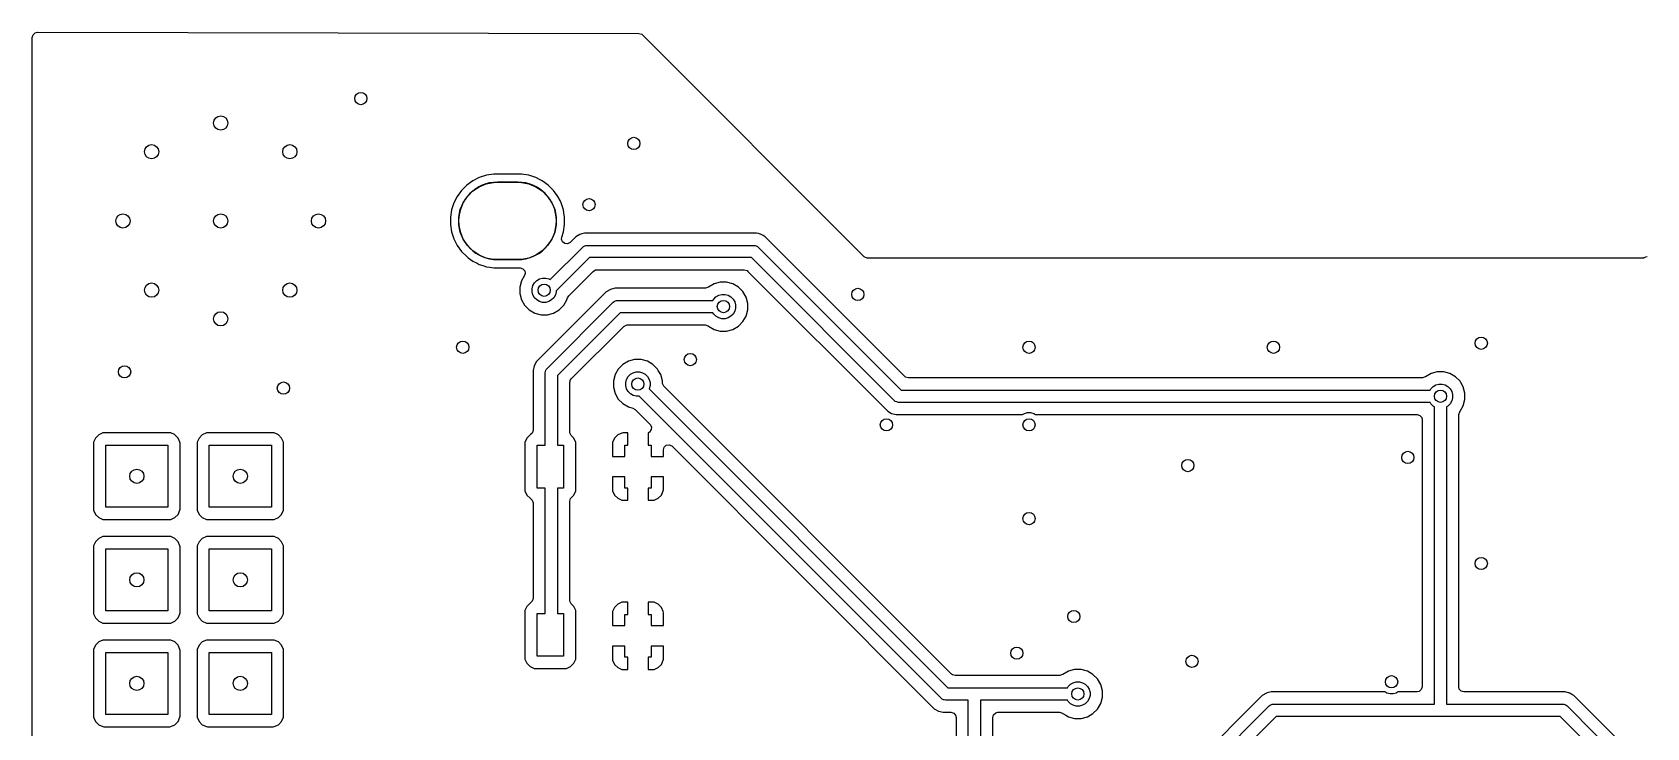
# Model space of a CAD drawing. Extents: x 0.22 to 2.58, y 0.22 to 2.18.
# Drawn here: x 0.218 to 1.778, y 1.511 to 2.182 of the extents above; entities that cross this region are included whole.
import ezdxf

# ---------------------------------------------------------------- set-up
doc = ezdxf.new("R2010")
doc.units = 0
doc.header["$MEASUREMENT"] = 0
doc.layers.add('BLACK', color=7, linetype='CONTINUOUS')

msp = doc.modelspace()

# ---------------------------------------------------------------- linework, layer by layer
at = {"layer": 'BLACK', "linetype": 'CONTINUOUS'}
for p, q in [((0.2179, 2.1772), (0.2187, 2.1798)), ((0.2179, 2.0036), (0.2179, 2.1772)), ((0.2187, 2.1798), (0.2207, 2.1816)), ((0.2207, 2.1816), (0.2228, 2.1821)), ((0.2228, 2.1821), (0.8042, 2.1811)), ((0.8042, 2.1811), (0.8068, 2.1803)), ((0.8068, 2.1803), (0.8076, 2.1797)), ((0.8076, 2.1797), (1.0193, 1.968)), ((0.6567, 2.0442), (0.6499, 2.042)), ((0.6638, 2.0453), (0.6567, 2.0442)), ((0.6906, 2.0453), (0.6638, 2.0453)), ((0.6638, 2.0453), (0.6638, 2.0453)), ((0.6976, 2.0442), (0.6906, 2.0453)), ((0.6906, 2.0453), (0.6906, 2.0453)), ((0.7044, 2.042), (0.6976, 2.0442)), ((0.6328, 2.0295), (0.6286, 2.0237)), ((0.6378, 2.0345), (0.6328, 2.0295)), ((0.6328, 2.0295), (0.6328, 2.0295)), ((0.6436, 2.0387), (0.6378, 2.0345)), ((0.6378, 2.0345), (0.6378, 2.0345)), ((0.6384, 2.0237), (0.6436, 2.0289)), ((0.6499, 2.042), (0.6436, 2.0387)), ((0.6436, 2.0289), (0.6497, 2.033)), ((0.6497, 2.033), (0.6565, 2.0358)), ((0.6499, 2.042), (0.6499, 2.042)), ((0.6565, 2.0358), (0.6637, 2.0372)), ((0.6637, 2.0372), (0.6673, 2.0374)), ((0.6673, 2.0374), (0.687, 2.0374)), ((0.687, 2.0374), (0.6907, 2.0372)), ((0.6907, 2.0372), (0.6979, 2.0358)), ((0.6979, 2.0358), (0.7046, 2.033)), ((0.7087, 2.0398), (0.7044, 2.042)), ((0.7044, 2.042), (0.7044, 2.042)), ((0.7046, 2.033), (0.7107, 2.0289)), ((0.7107, 2.0387), (0.7087, 2.0398)), ((0.7165, 2.0345), (0.7107, 2.0387)), ((0.7107, 2.0387), (0.7107, 2.0387)), ((0.7107, 2.0387), (0.7107, 2.0387)), ((0.7107, 2.0289), (0.7159, 2.0237)), ((0.7216, 2.0295), (0.7165, 2.0345)), ((0.7165, 2.0345), (0.7165, 2.0345)), ((0.7252, 2.0245), (0.7216, 2.0295)), ((0.7216, 2.0295), (0.7216, 2.0295)), ((0.6253, 2.0174), (0.6231, 2.0106)), ((0.6286, 2.0237), (0.6253, 2.0174)), ((0.6253, 2.0174), (0.6253, 2.0174)), ((0.6315, 2.0109), (0.6343, 2.0176)), ((0.6343, 2.0176), (0.6384, 2.0237)), ((0.7159, 2.0237), (0.72, 2.0176)), ((0.72, 2.0176), (0.7228, 2.0109)), ((0.7257, 2.0237), (0.7252, 2.0245)), ((0.7279, 2.0196), (0.7257, 2.0237)), ((0.729, 2.0174), (0.7279, 2.0196)), ((0.7312, 2.0106), (0.729, 2.0174)), ((0.729, 2.0174), (0.729, 2.0174)), ((0.2179, 1.7853), (0.2179, 2.0036)), ((0.6231, 2.0106), (0.622, 2.0036)), ((0.622, 2.0036), (0.622, 1.9964)), ((0.6301, 2.0037), (0.6315, 2.0109)), ((0.6301, 1.9963), (0.6301, 2.0037)), ((0.7228, 2.0109), (0.7242, 2.0037)), ((0.7242, 2.0037), (0.7242, 1.9963)), ((0.7317, 2.0077), (0.7312, 2.0106)), ((0.7323, 2.0036), (0.7317, 2.0077)), ((0.7323, 1.9964), (0.7323, 2.0036)), ((0.622, 1.9964), (0.6231, 1.9894)), ((0.6231, 1.9894), (0.6253, 1.9826)), ((0.6253, 1.9826), (0.6253, 1.9826)), ((0.6253, 1.9826), (0.6286, 1.9763)), ((0.6315, 1.9891), (0.6301, 1.9963)), ((0.6343, 1.9824), (0.6315, 1.9891)), ((0.6384, 1.9763), (0.6343, 1.9824)), ((0.72, 1.9824), (0.7159, 1.9763)), ((0.7228, 1.9891), (0.72, 1.9824)), ((0.7242, 1.9963), (0.7228, 1.9891)), ((0.7293, 1.9823), (0.7295, 1.9842)), ((0.7302, 1.9797), (0.7293, 1.9823)), ((0.7295, 1.9842), (0.7312, 1.9894)), ((0.7312, 1.9894), (0.7323, 1.9964)), ((0.7431, 1.9847), (0.7376, 1.9792)), ((0.7471, 1.987), (0.7431, 1.9847)), ((0.7431, 1.9847), (0.7431, 1.9847)), ((0.7489, 1.9875), (0.7471, 1.987)), ((0.7471, 1.987), (0.7471, 1.987)), ((0.7516, 1.9882), (0.7489, 1.9875)), ((0.9176, 1.9882), (0.7516, 1.9882)), ((0.9197, 1.9877), (0.9176, 1.9882)), ((0.9212, 1.9873), (0.9197, 1.9877)), ((0.9217, 1.9872), (0.9212, 1.9873)), ((0.9212, 1.9873), (0.9212, 1.9873)), ((0.9222, 1.987), (0.9217, 1.9872)), ((0.9242, 1.9859), (0.9222, 1.987)), ((0.9262, 1.9847), (0.9242, 1.9859)), ((1.061, 1.8499), (0.9262, 1.9847)), ((0.9262, 1.9847), (0.9262, 1.9847)), ((0.6286, 1.9763), (0.6328, 1.9705)), ((0.6328, 1.9705), (0.6328, 1.9705)), ((0.6328, 1.9705), (0.6378, 1.9655)), ((0.6436, 1.9711), (0.6384, 1.9763)), ((0.6497, 1.967), (0.6436, 1.9711)), ((0.6565, 1.9642), (0.6497, 1.967)), ((0.7046, 1.967), (0.6979, 1.9642)), ((0.7107, 1.9711), (0.7046, 1.967)), ((0.7159, 1.9763), (0.7107, 1.9711)), ((0.7184, 1.9433), (0.7498, 1.9747)), ((0.7324, 1.9781), (0.7302, 1.9797)), ((0.7352, 1.9779), (0.7324, 1.9781)), ((0.7376, 1.9792), (0.7352, 1.9779)), ((0.7498, 1.9747), (0.7507, 1.9754)), ((0.7507, 1.9754), (0.7519, 1.9759)), ((0.7519, 1.9759), (0.7528, 1.9763)), ((0.7528, 1.9763), (0.754, 1.9764)), ((0.754, 1.9764), (0.9153, 1.9764)), ((0.9153, 1.9764), (0.9165, 1.9763)), ((0.9165, 1.9763), (0.9173, 1.9759)), ((0.9173, 1.9759), (0.9186, 1.9754)), ((0.9186, 1.9754), (0.9195, 1.9747)), ((0.9195, 1.9747), (1.0576, 1.8366)), ((1.0193, 1.968), (1.0215, 1.9657)), ((0.6378, 1.9655), (0.6378, 1.9655)), ((0.6378, 1.9655), (0.6391, 1.9645)), ((0.6391, 1.9645), (0.6436, 1.9613)), ((0.6436, 1.9613), (0.6477, 1.9591)), ((0.6477, 1.9591), (0.6499, 1.958)), ((0.6499, 1.958), (0.6499, 1.958)), ((0.6499, 1.958), (0.6533, 1.9569)), ((0.6533, 1.9569), (0.6567, 1.9558)), ((0.6637, 1.9628), (0.6565, 1.9642)), ((0.6567, 1.9558), (0.66, 1.9553)), ((0.66, 1.9553), (0.6638, 1.9547)), ((0.6673, 1.9626), (0.6637, 1.9628)), ((0.6638, 1.9547), (0.6893, 1.9547)), ((0.687, 1.9626), (0.6673, 1.9626)), ((0.6907, 1.9628), (0.687, 1.9626)), ((0.6893, 1.9547), (0.692, 1.9539)), ((0.6979, 1.9642), (0.6907, 1.9628)), ((0.692, 1.9539), (0.6938, 1.9519)), ((0.6938, 1.9519), (0.6942, 1.9491)), ((0.7564, 1.9646), (0.7243, 1.9325)), ((0.7363, 1.9278), (0.7599, 1.9513)), ((0.9129, 1.9646), (0.7564, 1.9646)), ((0.7599, 1.9513), (0.7623, 1.9527)), ((0.7623, 1.9527), (0.7633, 1.9528)), ((0.7633, 1.9528), (0.9059, 1.9528)), ((0.9059, 1.9528), (0.9086, 1.952)), ((0.9086, 1.952), (0.9094, 1.9513)), ((0.9094, 1.9513), (1.0442, 1.8165)), ((1.0509, 1.8265), (0.9129, 1.9646)), ((1.0215, 1.9657), (1.0244, 1.9645)), ((1.0244, 1.9645), (1.7725, 1.9645)), ((1.7725, 1.9645), (1.7726, 1.9645)), ((1.7726, 1.9645), (1.7741, 1.9645)), ((1.7741, 1.9645), (1.7756, 1.9645)), ((1.7756, 1.9645), (1.7756, 1.9646)), ((1.7756, 1.9646), (1.7756, 1.9646)), ((1.7756, 1.9646), (1.7757, 1.9646)), ((1.7756, 1.9645), (1.7756, 1.9645)), ((1.7757, 1.9646), (1.7771, 1.9652)), ((1.7757, 1.9646), (1.7757, 1.9646)), ((1.7771, 1.9652), (1.7785, 1.9657)), ((1.7771, 1.9652), (1.7771, 1.9652)), ((0.6906, 1.9422), (0.689, 1.9362)), ((0.689, 1.9362), (0.689, 1.93)), ((0.6936, 1.9474), (0.6906, 1.9422)), ((0.6906, 1.9422), (0.6906, 1.9422)), ((0.6942, 1.9491), (0.6936, 1.9474)), ((0.7009, 1.9346), (0.7017, 1.9376)), ((0.7009, 1.9315), (0.7009, 1.9346)), ((0.7017, 1.9376), (0.7032, 1.9403)), ((0.7032, 1.9403), (0.7054, 1.9424)), ((0.7054, 1.9424), (0.7081, 1.944)), ((0.7081, 1.944), (0.7111, 1.9448)), ((0.7111, 1.9448), (0.7141, 1.9448)), ((0.7141, 1.9448), (0.7171, 1.944)), ((0.7171, 1.944), (0.7184, 1.9433)), ((0.7811, 1.9351), (0.7776, 1.9341)), ((0.8681, 1.9351), (0.7811, 1.9351)), ((0.8685, 1.9351), (0.8681, 1.9351)), ((0.8711, 1.9361), (0.8685, 1.9351)), ((0.8713, 1.9362), (0.8711, 1.9361)), ((0.8767, 1.9394), (0.8713, 1.9362)), ((0.8827, 1.941), (0.8767, 1.9394)), ((0.8767, 1.9394), (0.8767, 1.9394)), ((0.8889, 1.941), (0.8827, 1.941)), ((0.895, 1.9394), (0.8889, 1.941)), ((0.9003, 1.9362), (0.895, 1.9394)), ((0.895, 1.9394), (0.895, 1.9394)), ((0.895, 1.9394), (0.895, 1.9394)), ((0.9047, 1.9318), (0.9003, 1.9362)), ((0.9003, 1.9362), (0.9003, 1.9362)), ((0.689, 1.93), (0.6906, 1.9239)), ((0.6906, 1.9239), (0.6906, 1.9239)), ((0.6906, 1.9239), (0.6937, 1.9186)), ((0.7017, 1.9286), (0.7009, 1.9315)), ((0.7032, 1.9259), (0.7017, 1.9286)), ((0.7054, 1.9237), (0.7032, 1.9259)), ((0.7726, 1.9315), (0.7053, 1.8642)), ((0.7081, 1.9222), (0.7054, 1.9237)), ((0.7111, 1.9214), (0.7081, 1.9222)), ((0.7141, 1.9214), (0.7111, 1.9214)), ((0.7171, 1.9222), (0.7141, 1.9214)), ((0.7153, 1.8575), (0.7793, 1.9215)), ((0.7198, 1.9237), (0.7171, 1.9222)), ((0.722, 1.9259), (0.7198, 1.9237)), ((0.7235, 1.9286), (0.722, 1.9259)), ((0.7243, 1.9315), (0.7235, 1.9286)), ((0.7243, 1.9325), (0.7243, 1.9315)), ((0.7315, 1.9186), (0.7346, 1.9239)), ((0.7346, 1.9239), (0.7351, 1.9256)), ((0.7351, 1.9256), (0.7363, 1.9278)), ((0.7766, 1.9339), (0.7726, 1.9315)), ((0.7726, 1.9315), (0.7726, 1.9315)), ((0.7776, 1.9341), (0.7766, 1.9339)), ((0.7766, 1.9339), (0.7766, 1.9339)), ((0.7776, 1.9341), (0.7776, 1.9341)), ((0.7793, 1.9215), (0.7802, 1.9222)), ((0.7802, 1.9222), (0.7814, 1.9227)), ((0.7814, 1.9227), (0.7823, 1.9231)), ((0.7823, 1.9231), (0.7835, 1.9232)), ((0.7835, 1.9232), (0.8757, 1.9232)), ((0.8757, 1.9232), (0.8765, 1.9245)), ((0.8765, 1.9245), (0.8786, 1.9267)), ((0.8786, 1.9267), (0.8813, 1.9282)), ((0.8813, 1.9282), (0.8843, 1.929)), ((0.8843, 1.929), (0.8874, 1.929)), ((0.8874, 1.929), (0.8903, 1.9282)), ((0.8903, 1.9282), (0.893, 1.9267)), ((0.893, 1.9267), (0.8952, 1.9245)), ((0.8952, 1.9245), (0.8967, 1.9218)), ((0.8967, 1.9218), (0.8975, 1.9189)), ((0.9079, 1.9264), (0.9047, 1.9318)), ((0.9047, 1.9318), (0.9047, 1.9318)), ((0.9095, 1.9204), (0.9079, 1.9264)), ((0.9079, 1.9264), (0.9079, 1.9264)), ((0.9095, 1.9142), (0.9095, 1.9204)), ((0.6937, 1.9186), (0.6937, 1.9186)), ((0.6937, 1.9186), (0.6937, 1.9186)), ((0.6937, 1.9186), (0.6981, 1.9142)), ((0.6981, 1.9142), (0.6981, 1.9142)), ((0.6981, 1.9142), (0.6981, 1.9142)), ((0.6981, 1.9142), (0.7035, 1.911)), ((0.7035, 1.911), (0.7035, 1.911)), ((0.7035, 1.911), (0.7095, 1.9094)), ((0.7095, 1.9094), (0.7095, 1.9094)), ((0.7095, 1.9094), (0.7157, 1.9094)), ((0.7157, 1.9094), (0.7217, 1.911)), ((0.7157, 1.9094), (0.7157, 1.9094)), ((0.7217, 1.911), (0.7271, 1.9142)), ((0.7859, 1.9114), (0.7254, 1.8509)), ((0.7271, 1.9142), (0.7315, 1.9186)), ((0.8757, 1.9114), (0.7859, 1.9114)), ((0.8765, 1.9101), (0.8757, 1.9114)), ((0.8786, 1.908), (0.8765, 1.9101)), ((0.8813, 1.9064), (0.8786, 1.908)), ((0.8843, 1.9056), (0.8813, 1.9064)), ((0.8874, 1.9056), (0.8843, 1.9056)), ((0.8903, 1.9064), (0.8874, 1.9056)), ((0.893, 1.908), (0.8903, 1.9064)), ((0.8952, 1.9101), (0.893, 1.908)), ((0.8967, 1.9128), (0.8952, 1.9101)), ((0.8975, 1.9158), (0.8967, 1.9128)), ((0.8975, 1.9189), (0.8975, 1.9158)), ((0.9047, 1.9028), (0.9079, 1.9082)), ((0.9079, 1.9082), (0.9095, 1.9142)), ((0.7387, 1.8474), (0.7894, 1.8982)), ((0.7894, 1.8982), (0.7918, 1.8995)), ((0.7918, 1.8995), (0.7928, 1.8996)), ((0.7928, 1.8996), (0.8681, 1.8996)), ((0.8681, 1.8996), (0.8708, 1.8988)), ((0.8708, 1.8988), (0.8711, 1.8986)), ((0.8711, 1.8986), (0.8713, 1.8984)), ((0.8713, 1.8984), (0.8713, 1.8984)), ((0.8713, 1.8984), (0.8713, 1.8984)), ((0.8713, 1.8984), (0.8713, 1.8984)), ((0.8713, 1.8984), (0.8767, 1.8953)), ((0.8767, 1.8953), (0.8767, 1.8953)), ((0.8767, 1.8953), (0.8827, 1.8937)), ((0.8827, 1.8937), (0.8827, 1.8937)), ((0.8827, 1.8937), (0.8889, 1.8937)), ((0.8889, 1.8937), (0.895, 1.8953)), ((0.8889, 1.8937), (0.8889, 1.8937)), ((0.895, 1.8953), (0.9003, 1.8984)), ((0.9003, 1.8984), (0.9047, 1.9028)), ((0.703, 1.8602), (0.7018, 1.8557)), ((0.7053, 1.8642), (0.703, 1.8602)), ((0.703, 1.8602), (0.703, 1.8602)), ((0.7053, 1.8642), (0.7053, 1.8642)), ((0.7143, 1.8559), (0.7146, 1.8566)), ((0.7146, 1.8566), (0.7153, 1.8575)), ((0.7842, 1.857), (0.7811, 1.8516)), ((0.7886, 1.8614), (0.7842, 1.857)), ((0.7842, 1.857), (0.7842, 1.857)), ((0.794, 1.8646), (0.7886, 1.8614)), ((0.7886, 1.8614), (0.7886, 1.8614)), ((0.8, 1.8662), (0.794, 1.8646)), ((0.794, 1.8646), (0.794, 1.8646)), ((0.8063, 1.8662), (0.8, 1.8662)), ((0.8123, 1.8646), (0.8063, 1.8662)), ((0.8177, 1.8614), (0.8123, 1.8646)), ((0.8123, 1.8646), (0.8123, 1.8646)), ((0.8123, 1.8646), (0.8123, 1.8646)), ((0.8221, 1.857), (0.8177, 1.8614)), ((0.8177, 1.8614), (0.8177, 1.8614)), ((0.8228, 1.8557), (0.8221, 1.857)), ((0.8221, 1.857), (0.8221, 1.857)), ((0.7018, 1.8557), (0.7018, 1.7978)), ((0.7136, 1.8533), (0.7137, 1.8545)), ((0.7136, 1.7835), (0.7136, 1.8533)), ((0.7137, 1.8545), (0.7143, 1.8559)), ((0.7254, 1.8509), (0.7254, 1.7835)), ((0.7372, 1.844), (0.7376, 1.8451)), ((0.7372, 1.7963), (0.7372, 1.844)), ((0.7376, 1.8451), (0.7377, 1.8456)), ((0.7377, 1.8456), (0.7378, 1.8463)), ((0.7378, 1.8463), (0.738, 1.8465)), ((0.738, 1.8466), (0.7387, 1.8474)), ((0.738, 1.8465), (0.738, 1.8466)), ((0.7811, 1.8516), (0.7795, 1.8456)), ((0.7795, 1.8456), (0.7795, 1.8394)), ((0.7811, 1.8516), (0.7811, 1.8516)), ((0.7914, 1.8441), (0.7922, 1.847)), ((0.7914, 1.841), (0.7914, 1.8441)), ((0.7922, 1.838), (0.7914, 1.841)), ((0.7922, 1.847), (0.7938, 1.8497)), ((0.7938, 1.8497), (0.796, 1.8519)), ((0.796, 1.8519), (0.7986, 1.8534)), ((0.7986, 1.8534), (0.8016, 1.8542)), ((0.8016, 1.8542), (0.8047, 1.8542)), ((0.8047, 1.8542), (0.8077, 1.8534)), ((0.8077, 1.8534), (0.8103, 1.8519)), ((0.8103, 1.8519), (0.8125, 1.8497)), ((0.8125, 1.8497), (0.8141, 1.847)), ((0.8141, 1.847), (0.8149, 1.8441)), ((0.8149, 1.841), (0.8141, 1.838)), ((0.8149, 1.8441), (0.8149, 1.841)), ((0.8252, 1.8516), (0.8228, 1.8557)), ((0.8268, 1.8456), (0.8252, 1.8516)), ((0.8268, 1.844), (0.8268, 1.8456)), ((0.8268, 1.8456), (0.8268, 1.8456)), ((0.8269, 1.843), (0.8268, 1.844)), ((0.8282, 1.8406), (0.8269, 1.843)), ((1.0618, 1.8492), (1.061, 1.8499)), ((1.0645, 1.8484), (1.0618, 1.8492)), ((1.561, 1.8484), (1.0645, 1.8484)), ((1.5614, 1.8485), (1.561, 1.8484)), ((1.564, 1.8495), (1.5614, 1.8485)), ((1.5642, 1.8496), (1.564, 1.8495)), ((1.5696, 1.8527), (1.5642, 1.8496)), ((1.5756, 1.8544), (1.5696, 1.8527)), ((1.5696, 1.8527), (1.5696, 1.8527)), ((1.5716, 1.8401), (1.5742, 1.8416)), ((1.5742, 1.8416), (1.5772, 1.8424)), ((1.5819, 1.8544), (1.5756, 1.8544)), ((1.5772, 1.8424), (1.5803, 1.8424)), ((1.5803, 1.8424), (1.5833, 1.8416)), ((1.5879, 1.8527), (1.5819, 1.8544)), ((1.5833, 1.8416), (1.5859, 1.8401)), ((1.5933, 1.8496), (1.5879, 1.8527)), ((1.5879, 1.8527), (1.5879, 1.8527)), ((1.5879, 1.8527), (1.5879, 1.8527)), ((1.5977, 1.8452), (1.5933, 1.8496)), ((1.5933, 1.8496), (1.5933, 1.8496)), ((1.5984, 1.844), (1.5977, 1.8452)), ((1.5977, 1.8452), (1.5977, 1.8452)), ((1.6008, 1.8398), (1.5984, 1.844)), ((0.7795, 1.8394), (0.7811, 1.8334)), ((0.7811, 1.8334), (0.7811, 1.8334)), ((0.7811, 1.8334), (0.7842, 1.828)), ((0.7842, 1.828), (0.7842, 1.828)), ((0.7842, 1.828), (0.7842, 1.828)), ((0.7842, 1.828), (0.7886, 1.8236)), ((0.7938, 1.8353), (0.7922, 1.838)), ((0.796, 1.8331), (0.7938, 1.8353)), ((0.7986, 1.8316), (0.796, 1.8331)), ((0.8016, 1.8308), (0.7986, 1.8316)), ((0.8045, 1.8308), (0.8016, 1.8308)), ((1.0962, 1.5391), (0.8045, 1.8308)), ((0.8141, 1.838), (0.8141, 1.838)), ((0.8141, 1.838), (1.1028, 1.5492)), ((1.1063, 1.5625), (0.8282, 1.8406)), ((1.0518, 1.8258), (1.0509, 1.8265)), ((1.0533, 1.8252), (1.0518, 1.8258)), ((1.0576, 1.8366), (1.5686, 1.8366)), ((1.5686, 1.8366), (1.5694, 1.8379)), ((1.5694, 1.8379), (1.5716, 1.8401)), ((1.5859, 1.8401), (1.5881, 1.8379)), ((1.5881, 1.8379), (1.5897, 1.8352)), ((1.5897, 1.8262), (1.5881, 1.8235)), ((1.5897, 1.8352), (1.5905, 1.8323)), ((1.5905, 1.8292), (1.5897, 1.8262)), ((1.5905, 1.8323), (1.5905, 1.8292)), ((1.6024, 1.8338), (1.6008, 1.8398)), ((1.6008, 1.8216), (1.6024, 1.8276)), ((1.6024, 1.8276), (1.6024, 1.8338)), ((0.7886, 1.8236), (0.7886, 1.8236)), ((0.7886, 1.8236), (0.7886, 1.8236)), ((0.7886, 1.8236), (0.794, 1.8205)), ((0.794, 1.8205), (0.794, 1.8205)), ((0.794, 1.8205), (0.794, 1.8205)), ((0.794, 1.8205), (0.7984, 1.8193)), ((0.7984, 1.8193), (0.8006, 1.8181)), ((0.8006, 1.8181), (0.815, 1.8036)), ((1.0442, 1.8165), (1.0448, 1.8162)), ((1.0448, 1.8162), (1.0448, 1.8162)), ((1.0448, 1.8162), (1.0448, 1.8162)), ((1.0448, 1.8162), (1.0483, 1.8142)), ((1.0483, 1.8142), (1.0483, 1.8142)), ((1.0483, 1.8142), (1.0483, 1.8142)), ((1.0483, 1.8142), (1.0483, 1.8142)), ((1.0483, 1.8142), (1.0528, 1.813)), ((1.0528, 1.813), (1.1747, 1.813)), ((1.054, 1.8249), (1.0533, 1.8252)), ((1.0551, 1.8248), (1.054, 1.8249)), ((1.5686, 1.8248), (1.0551, 1.8248)), ((1.1747, 1.813), (1.1766, 1.8141)), ((1.1766, 1.8141), (1.1796, 1.8149)), ((1.1796, 1.8149), (1.1826, 1.8149)), ((1.1826, 1.8149), (1.1856, 1.8141)), ((1.1856, 1.8141), (1.1875, 1.813)), ((1.1875, 1.813), (1.5561, 1.813)), ((1.5561, 1.813), (1.5588, 1.8122)), ((1.5588, 1.8122), (1.5606, 1.8101)), ((1.5606, 1.8101), (1.561, 1.8081)), ((1.5694, 1.8235), (1.5686, 1.8248)), ((1.5716, 1.8213), (1.5694, 1.8235)), ((1.5728, 1.8206), (1.5716, 1.8213)), ((1.5728, 1.5335), (1.5728, 1.8206)), ((1.5859, 1.8213), (1.5846, 1.8206)), ((1.5846, 1.8206), (1.5846, 1.5335)), ((1.5881, 1.8235), (1.5859, 1.8213)), ((1.5965, 1.813), (1.5973, 1.8156)), ((1.5965, 1.7852), (1.5965, 1.813)), ((1.5973, 1.8156), (1.5975, 1.816)), ((1.5975, 1.816), (1.5977, 1.8162)), ((1.5977, 1.8162), (1.6008, 1.8216)), ((1.5977, 1.8162), (1.5977, 1.8162)), ((0.2861, 1.7953), (0.2821, 1.7935)), ((0.2871, 1.7954), (0.2861, 1.7953)), ((0.2861, 1.7953), (0.2861, 1.7953)), ((0.3507, 1.7954), (0.2871, 1.7954)), ((0.2871, 1.7954), (0.2871, 1.7954)), ((0.3517, 1.7953), (0.3507, 1.7954)), ((0.3552, 1.7937), (0.3517, 1.7953)), ((0.3861, 1.7953), (0.3821, 1.7935)), ((0.3871, 1.7954), (0.3861, 1.7953)), ((0.3861, 1.7953), (0.3861, 1.7953)), ((0.4507, 1.7954), (0.3871, 1.7954)), ((0.3871, 1.7954), (0.3871, 1.7954)), ((0.4517, 1.7953), (0.4507, 1.7954)), ((0.4552, 1.7937), (0.4517, 1.7953)), ((0.701, 1.7952), (0.6992, 1.7937)), ((0.7018, 1.7978), (0.701, 1.7952)), ((0.7373, 1.7953), (0.7372, 1.7963)), ((0.7387, 1.7928), (0.7373, 1.7953)), ((0.7876, 1.7952), (0.7836, 1.7934)), ((0.7886, 1.7953), (0.7876, 1.7952)), ((0.7876, 1.7952), (0.7876, 1.7952)), ((0.7933, 1.7953), (0.7886, 1.7953)), ((0.7886, 1.7953), (0.7886, 1.7953)), ((0.7933, 1.7835), (0.7933, 1.7953)), ((0.8137, 1.7959), (0.813, 1.7953)), ((0.813, 1.7953), (0.813, 1.7835)), ((0.8145, 1.7962), (0.8137, 1.7959)), ((0.8161, 1.7985), (0.8145, 1.7962)), ((0.815, 1.8036), (0.8163, 1.8012)), ((0.8163, 1.8012), (0.8161, 1.7985)), ((1.561, 1.8081), (1.561, 1.5502)), ((0.2179, 1.6853), (0.2179, 1.7853)), ((0.2772, 1.7863), (0.2771, 1.7853)), ((0.2771, 1.7853), (0.2771, 1.7218)), ((0.279, 1.7903), (0.2772, 1.7863)), ((0.2772, 1.7863), (0.2772, 1.7863)), ((0.2821, 1.7935), (0.279, 1.7903)), ((0.2889, 1.7235), (0.2889, 1.7835)), ((0.2889, 1.7835), (0.3489, 1.7835)), ((0.3489, 1.7835), (0.3489, 1.7235)), ((0.3557, 1.7935), (0.3552, 1.7937)), ((0.3588, 1.7903), (0.3557, 1.7935)), ((0.3606, 1.7863), (0.3588, 1.7903)), ((0.3607, 1.7853), (0.3606, 1.7863)), ((0.3606, 1.7863), (0.3606, 1.7863)), ((0.3606, 1.7863), (0.3606, 1.7863)), ((0.3607, 1.7218), (0.3607, 1.7853)), ((0.3607, 1.7853), (0.3607, 1.7853)), ((0.3607, 1.7853), (0.3607, 1.7853)), ((0.3607, 1.7853), (0.3607, 1.7853)), ((0.3772, 1.7863), (0.3771, 1.7853)), ((0.3771, 1.7853), (0.3771, 1.7218)), ((0.379, 1.7903), (0.3772, 1.7863)), ((0.3772, 1.7863), (0.3772, 1.7863)), ((0.3821, 1.7935), (0.379, 1.7903)), ((0.3889, 1.7235), (0.3889, 1.7835)), ((0.3889, 1.7835), (0.4489, 1.7835)), ((0.4489, 1.7835), (0.4489, 1.7235)), ((0.4557, 1.7935), (0.4552, 1.7937)), ((0.4588, 1.7903), (0.4557, 1.7935)), ((0.4606, 1.7863), (0.4588, 1.7903)), ((0.4607, 1.7856), (0.4606, 1.7863)), ((0.4606, 1.7863), (0.4606, 1.7863)), ((0.4606, 1.7863), (0.4606, 1.7863)), ((0.4607, 1.7853), (0.4607, 1.7856)), ((0.4607, 1.7852), (0.4607, 1.7853)), ((0.4607, 1.7218), (0.4607, 1.7852)), ((0.694, 1.7862), (0.6939, 1.7852)), ((0.6939, 1.7852), (0.6939, 1.7404)), ((0.6958, 1.7903), (0.694, 1.7862)), ((0.694, 1.7862), (0.694, 1.7862)), ((0.6989, 1.7934), (0.6958, 1.7903)), ((0.6993, 1.7936), (0.6989, 1.7934)), ((0.6992, 1.7937), (0.6993, 1.7936)), ((0.7057, 1.7421), (0.7057, 1.7835)), ((0.7057, 1.7835), (0.7136, 1.7835)), ((0.7254, 1.7835), (0.7313, 1.7835)), ((0.7313, 1.7835), (0.7313, 1.7421)), ((0.7412, 1.7903), (0.7387, 1.7928)), ((0.743, 1.7862), (0.7412, 1.7903)), ((0.7431, 1.7853), (0.743, 1.7862)), ((0.743, 1.7862), (0.743, 1.7862)), ((0.743, 1.7862), (0.743, 1.7862)), ((0.7431, 1.7852), (0.7431, 1.7853)), ((0.7431, 1.7685), (0.7431, 1.7852)), ((0.7431, 1.7852), (0.7431, 1.7852)), ((0.7431, 1.7852), (0.7431, 1.7852)), ((0.7787, 1.7862), (0.7785, 1.7852)), ((0.7785, 1.7852), (0.7785, 1.7726)), ((0.7804, 1.7903), (0.7787, 1.7862)), ((0.7787, 1.7862), (0.7787, 1.7862)), ((0.7836, 1.7934), (0.7804, 1.7903)), ((0.7804, 1.7903), (0.7804, 1.7903)), ((0.7836, 1.7934), (0.7836, 1.7934)), ((0.7904, 1.7726), (0.7904, 1.7835)), ((0.7904, 1.7835), (0.7933, 1.7835)), ((0.813, 1.7835), (0.8159, 1.7835)), ((0.8159, 1.7835), (0.8159, 1.7726)), ((0.8278, 1.7791), (0.8285, 1.7817)), ((0.8278, 1.7726), (0.8278, 1.7791)), ((0.8285, 1.7817), (0.8306, 1.7835)), ((0.8306, 1.7835), (0.8333, 1.7839)), ((0.8333, 1.7839), (0.8358, 1.7828)), ((0.8358, 1.7828), (0.8361, 1.7825)), ((0.8361, 1.7825), (1.0895, 1.5291)), ((1.5965, 1.7404), (1.5965, 1.7852)), ((0.7431, 1.7404), (0.7431, 1.7685)), ((0.7785, 1.7726), (0.7904, 1.7726)), ((0.8159, 1.7726), (0.8278, 1.7726)), ((0.7904, 1.753), (0.7785, 1.753)), ((0.7785, 1.753), (0.7785, 1.7404)), ((0.7904, 1.7421), (0.7904, 1.753)), ((0.8278, 1.753), (0.8159, 1.753)), ((0.8159, 1.753), (0.8159, 1.7421)), ((0.8278, 1.7404), (0.8278, 1.753)), ((0.6939, 1.7404), (0.6939, 1.7404)), ((0.6939, 1.7404), (0.694, 1.7394)), ((0.694, 1.7394), (0.694, 1.7394)), ((0.694, 1.7394), (0.6958, 1.7353)), ((0.6958, 1.7353), (0.6989, 1.7322)), ((0.6989, 1.7322), (0.6993, 1.7319)), ((0.6993, 1.7319), (0.6992, 1.7319)), ((0.6992, 1.7319), (0.7009, 1.7305)), ((0.7136, 1.7421), (0.7057, 1.7421)), ((0.7136, 1.6211), (0.7136, 1.7421)), ((0.7313, 1.7421), (0.7254, 1.7421)), ((0.7254, 1.7421), (0.7254, 1.6211)), ((0.7372, 1.7293), (0.738, 1.7319)), ((0.738, 1.7319), (0.7387, 1.7327)), ((0.7387, 1.7327), (0.7412, 1.7353)), ((0.7412, 1.7353), (0.743, 1.7394)), ((0.743, 1.7394), (0.7431, 1.7404)), ((0.7431, 1.7404), (0.7431, 1.7404)), ((0.7785, 1.7404), (0.7787, 1.7394)), ((0.7785, 1.7404), (0.7785, 1.7404)), ((0.7787, 1.7394), (0.7787, 1.7394)), ((0.7787, 1.7394), (0.7804, 1.7353)), ((0.7804, 1.7353), (0.7804, 1.7353)), ((0.7804, 1.7353), (0.7836, 1.7322)), ((0.7836, 1.7322), (0.7836, 1.7322)), ((0.7836, 1.7322), (0.7876, 1.7304)), ((0.7933, 1.7421), (0.7904, 1.7421)), ((0.7933, 1.7303), (0.7933, 1.7421)), ((0.8159, 1.7421), (0.813, 1.7421)), ((0.813, 1.7421), (0.813, 1.7303)), ((0.8187, 1.7304), (0.8227, 1.7322)), ((0.8227, 1.7322), (0.8259, 1.7353)), ((0.8227, 1.7322), (0.8227, 1.7322)), ((0.8259, 1.7353), (0.8276, 1.7394)), ((0.8259, 1.7353), (0.8259, 1.7353)), ((0.8276, 1.7394), (0.8278, 1.7404)), ((0.8276, 1.7394), (0.8276, 1.7394)), ((0.8278, 1.7404), (0.8278, 1.7404)), ((1.5965, 1.6218), (1.5965, 1.7404)), ((0.2771, 1.7218), (0.2771, 1.7218)), ((0.2771, 1.7218), (0.2772, 1.7208)), ((0.2772, 1.7208), (0.2772, 1.7208)), ((0.2772, 1.7208), (0.279, 1.7167)), ((0.279, 1.7167), (0.279, 1.7167)), ((0.279, 1.7167), (0.2821, 1.7136)), ((0.3489, 1.7235), (0.2889, 1.7235)), ((0.3557, 1.7136), (0.3588, 1.7167)), ((0.3588, 1.7167), (0.3606, 1.7208)), ((0.3606, 1.7208), (0.3607, 1.7218)), ((0.3771, 1.7218), (0.3771, 1.7218)), ((0.3771, 1.7218), (0.3772, 1.7208)), ((0.3772, 1.7208), (0.3772, 1.7208)), ((0.3772, 1.7208), (0.379, 1.7167)), ((0.379, 1.7167), (0.379, 1.7167)), ((0.379, 1.7167), (0.3821, 1.7136)), ((0.4489, 1.7235), (0.3889, 1.7235)), ((0.4557, 1.7136), (0.4588, 1.7167)), ((0.4588, 1.7167), (0.4606, 1.7208)), ((0.4606, 1.7208), (0.4607, 1.7218)), ((0.7009, 1.7305), (0.7018, 1.7278)), ((0.7018, 1.7278), (0.7018, 1.7278)), ((0.7018, 1.7278), (0.7018, 1.6354)), ((0.7372, 1.6339), (0.7372, 1.7293)), ((0.7876, 1.7304), (0.7886, 1.7303)), ((0.7886, 1.7303), (0.7933, 1.7303)), ((0.7933, 1.7303), (0.7933, 1.7303)), ((0.813, 1.7303), (0.8177, 1.7303)), ((0.8177, 1.7303), (0.8187, 1.7304)), ((0.8177, 1.7303), (0.8177, 1.7303)), ((0.8187, 1.7304), (0.8187, 1.7304)), ((0.2821, 1.7136), (0.2861, 1.7118)), ((0.2861, 1.7118), (0.2871, 1.7117)), ((0.2871, 1.7117), (0.3507, 1.7117)), ((0.3507, 1.7117), (0.3517, 1.7118)), ((0.3507, 1.7117), (0.3507, 1.7117)), ((0.3507, 1.7117), (0.3507, 1.7117)), ((0.3517, 1.7118), (0.3557, 1.7136)), ((0.3517, 1.7118), (0.3517, 1.7118)), ((0.3517, 1.7118), (0.3517, 1.7118)), ((0.3821, 1.7136), (0.3861, 1.7118)), ((0.3861, 1.7118), (0.3871, 1.7117)), ((0.3871, 1.7117), (0.4507, 1.7117)), ((0.4507, 1.7117), (0.4517, 1.7118)), ((0.4507, 1.7117), (0.4507, 1.7117)), ((0.4507, 1.7117), (0.4507, 1.7117)), ((0.4517, 1.7118), (0.4557, 1.7136)), ((0.4517, 1.7118), (0.4517, 1.7118)), ((0.4517, 1.7118), (0.4517, 1.7118)), ((0.2179, 1.5853), (0.2179, 1.6853)), ((0.2772, 1.6863), (0.2771, 1.6853)), ((0.2771, 1.6853), (0.2771, 1.6218)), ((0.279, 1.6903), (0.2772, 1.6863)), ((0.2772, 1.6863), (0.2772, 1.6863)), ((0.2821, 1.6935), (0.279, 1.6903)), ((0.2861, 1.6953), (0.2821, 1.6935)), ((0.2871, 1.6954), (0.2861, 1.6953)), ((0.2861, 1.6953), (0.2861, 1.6953)), ((0.3507, 1.6954), (0.2871, 1.6954)), ((0.2871, 1.6954), (0.2871, 1.6954)), ((0.3517, 1.6953), (0.3507, 1.6954)), ((0.3557, 1.6935), (0.3517, 1.6953)), ((0.3588, 1.6903), (0.3557, 1.6935)), ((0.3557, 1.6935), (0.3557, 1.6935)), ((0.3606, 1.6863), (0.3588, 1.6903)), ((0.3607, 1.6853), (0.3606, 1.6863)), ((0.3606, 1.6863), (0.3606, 1.6863)), ((0.3606, 1.6863), (0.3606, 1.6863)), ((0.3607, 1.6218), (0.3607, 1.6853)), ((0.3607, 1.6853), (0.3607, 1.6853)), ((0.3607, 1.6853), (0.3607, 1.6853)), ((0.3607, 1.6853), (0.3607, 1.6853)), ((0.3772, 1.6863), (0.3771, 1.6853)), ((0.3771, 1.6853), (0.3771, 1.6218)), ((0.379, 1.6903), (0.3772, 1.6863)), ((0.3772, 1.6863), (0.3772, 1.6863)), ((0.3821, 1.6935), (0.379, 1.6903)), ((0.3861, 1.6953), (0.3821, 1.6935)), ((0.3871, 1.6954), (0.3861, 1.6953)), ((0.3861, 1.6953), (0.3861, 1.6953)), ((0.4507, 1.6954), (0.3871, 1.6954)), ((0.3871, 1.6954), (0.3871, 1.6954)), ((0.4517, 1.6953), (0.4507, 1.6954)), ((0.4557, 1.6935), (0.4517, 1.6953)), ((0.4588, 1.6903), (0.4557, 1.6935)), ((0.4557, 1.6935), (0.4557, 1.6935)), ((0.4606, 1.6863), (0.4588, 1.6903)), ((0.4607, 1.6856), (0.4606, 1.6863)), ((0.4606, 1.6863), (0.4606, 1.6863)), ((0.4606, 1.6863), (0.4606, 1.6863)), ((0.4607, 1.6853), (0.4607, 1.6856)), ((0.4607, 1.6218), (0.4607, 1.6853)), ((0.2889, 1.6235), (0.2889, 1.6835)), ((0.2889, 1.6835), (0.3489, 1.6835)), ((0.3489, 1.6835), (0.3489, 1.6235)), ((0.3889, 1.6235), (0.3889, 1.6835)), ((0.3889, 1.6835), (0.4489, 1.6835)), ((0.4489, 1.6835), (0.4489, 1.6235)), ((0.3489, 1.6235), (0.2889, 1.6235)), ((0.4489, 1.6235), (0.3889, 1.6235)), ((0.694, 1.6238), (0.6939, 1.6228)), ((0.6939, 1.6228), (0.6939, 1.578)), ((0.6958, 1.6279), (0.694, 1.6238)), ((0.694, 1.6238), (0.694, 1.6238)), ((0.6989, 1.631), (0.6958, 1.6279)), ((0.6993, 1.6312), (0.6989, 1.631)), ((0.701, 1.6328), (0.6992, 1.6313)), ((0.6992, 1.6313), (0.6993, 1.6312)), ((0.7018, 1.6354), (0.701, 1.6328)), ((0.7373, 1.6329), (0.7372, 1.6339)), ((0.7387, 1.6304), (0.7373, 1.6329)), ((0.7412, 1.6279), (0.7387, 1.6304)), ((0.743, 1.6238), (0.7412, 1.6279)), ((0.7431, 1.6228), (0.743, 1.6238)), ((0.743, 1.6238), (0.743, 1.6238)), ((0.743, 1.6238), (0.743, 1.6238)), ((0.7431, 1.6218), (0.7431, 1.6228)), ((0.7431, 1.6228), (0.7431, 1.6228)), ((0.7787, 1.6228), (0.7785, 1.6218)), ((0.7804, 1.6269), (0.7787, 1.6228)), ((0.7787, 1.6228), (0.7787, 1.6228)), ((0.7836, 1.63), (0.7804, 1.6269)), ((0.7804, 1.6269), (0.7804, 1.6269)), ((0.7876, 1.6318), (0.7836, 1.63)), ((0.7836, 1.63), (0.7836, 1.63)), ((0.7886, 1.6319), (0.7876, 1.6318)), ((0.7876, 1.6318), (0.7876, 1.6318)), ((0.7933, 1.6319), (0.7886, 1.6319)), ((0.7886, 1.6319), (0.7886, 1.6319)), ((0.7933, 1.6201), (0.7933, 1.6319)), ((0.8177, 1.6319), (0.813, 1.6319)), ((0.813, 1.6319), (0.813, 1.6201)), ((0.8187, 1.6318), (0.8177, 1.6319)), ((0.8227, 1.63), (0.8187, 1.6318)), ((0.8259, 1.6269), (0.8227, 1.63)), ((0.8227, 1.63), (0.8227, 1.63)), ((0.8276, 1.6228), (0.8259, 1.6269)), ((0.8259, 1.6269), (0.8259, 1.6269)), ((0.8278, 1.6218), (0.8276, 1.6228)), ((0.8276, 1.6228), (0.8276, 1.6228)), ((0.2771, 1.6218), (0.2771, 1.6218)), ((0.2771, 1.6218), (0.2772, 1.6208)), ((0.2772, 1.6208), (0.2772, 1.6208)), ((0.2772, 1.6208), (0.279, 1.6167)), ((0.279, 1.6167), (0.279, 1.6167)), ((0.279, 1.6167), (0.2821, 1.6136)), ((0.2821, 1.6136), (0.2861, 1.6118)), ((0.2861, 1.6118), (0.2871, 1.6117)), ((0.2871, 1.6117), (0.3507, 1.6117)), ((0.3507, 1.6117), (0.3517, 1.6118)), ((0.3507, 1.6117), (0.3507, 1.6117)), ((0.3507, 1.6117), (0.3507, 1.6117)), ((0.3517, 1.6118), (0.3557, 1.6136)), ((0.3517, 1.6118), (0.3517, 1.6118)), ((0.3517, 1.6118), (0.3517, 1.6118)), ((0.3557, 1.6136), (0.3588, 1.6167)), ((0.3588, 1.6167), (0.3606, 1.6208)), ((0.3606, 1.6208), (0.3607, 1.6218)), ((0.3771, 1.6218), (0.3771, 1.6218)), ((0.3771, 1.6218), (0.3772, 1.6208)), ((0.3772, 1.6208), (0.3772, 1.6208)), ((0.3772, 1.6208), (0.379, 1.6167)), ((0.379, 1.6167), (0.379, 1.6167)), ((0.379, 1.6167), (0.3821, 1.6136)), ((0.3821, 1.6136), (0.3861, 1.6118)), ((0.3861, 1.6118), (0.3871, 1.6117)), ((0.3871, 1.6117), (0.4507, 1.6117)), ((0.4507, 1.6117), (0.4517, 1.6118)), ((0.4507, 1.6117), (0.4507, 1.6117)), ((0.4507, 1.6117), (0.4507, 1.6117)), ((0.4517, 1.6118), (0.4557, 1.6136)), ((0.4517, 1.6118), (0.4517, 1.6118)), ((0.4517, 1.6118), (0.4517, 1.6118)), ((0.4557, 1.6136), (0.4588, 1.6167)), ((0.4588, 1.6167), (0.4606, 1.6208)), ((0.4606, 1.6208), (0.4607, 1.6218)), ((0.7057, 1.5797), (0.7057, 1.6211)), ((0.7057, 1.6211), (0.7136, 1.6211)), ((0.7254, 1.6211), (0.7313, 1.6211)), ((0.7313, 1.6211), (0.7313, 1.5797)), ((0.7431, 1.578), (0.7431, 1.6218)), ((0.7785, 1.6218), (0.7785, 1.6093)), ((0.7785, 1.6093), (0.7904, 1.6093)), ((0.7904, 1.6093), (0.7904, 1.6201)), ((0.7904, 1.6201), (0.7933, 1.6201)), ((0.813, 1.6201), (0.8159, 1.6201)), ((0.8159, 1.6201), (0.8159, 1.6093)), ((0.8159, 1.6093), (0.8278, 1.6093)), ((0.8278, 1.6093), (0.8278, 1.6218)), ((0.8278, 1.6218), (0.8278, 1.6218)), ((1.5965, 1.577), (1.5965, 1.6218)), ((0.2821, 1.5935), (0.279, 1.5903)), ((0.2861, 1.5953), (0.2821, 1.5935)), ((0.2871, 1.5954), (0.2861, 1.5953)), ((0.2861, 1.5953), (0.2861, 1.5953)), ((0.3507, 1.5954), (0.2871, 1.5954)), ((0.2871, 1.5954), (0.2871, 1.5954)), ((0.3517, 1.5953), (0.3507, 1.5954)), ((0.3557, 1.5935), (0.3517, 1.5953)), ((0.3588, 1.5903), (0.3557, 1.5935)), ((0.3557, 1.5935), (0.3557, 1.5935)), ((0.3821, 1.5935), (0.379, 1.5903)), ((0.3861, 1.5953), (0.3821, 1.5935)), ((0.3871, 1.5954), (0.3861, 1.5953)), ((0.3861, 1.5953), (0.3861, 1.5953)), ((0.4507, 1.5954), (0.3871, 1.5954)), ((0.3871, 1.5954), (0.3871, 1.5954)), ((0.4517, 1.5953), (0.4507, 1.5954)), ((0.4557, 1.5935), (0.4517, 1.5953)), ((0.4588, 1.5903), (0.4557, 1.5935)), ((0.4557, 1.5935), (0.4557, 1.5935)), ((0.2179, 1.4853), (0.2179, 1.5853)), ((0.2772, 1.5863), (0.2771, 1.5853)), ((0.2771, 1.5853), (0.2771, 1.5218)), ((0.279, 1.5903), (0.2772, 1.5863)), ((0.2772, 1.5863), (0.2772, 1.5863)), ((0.2889, 1.5235), (0.2889, 1.5835)), ((0.2889, 1.5835), (0.3489, 1.5835)), ((0.3489, 1.5835), (0.3489, 1.5235)), ((0.3606, 1.5863), (0.3588, 1.5903)), ((0.3607, 1.5853), (0.3606, 1.5863)), ((0.3606, 1.5863), (0.3606, 1.5863)), ((0.3606, 1.5863), (0.3606, 1.5863)), ((0.3607, 1.5218), (0.3607, 1.5853)), ((0.3607, 1.5853), (0.3607, 1.5853)), ((0.3607, 1.5853), (0.3607, 1.5853)), ((0.3607, 1.5853), (0.3607, 1.5853)), ((0.3772, 1.5863), (0.3771, 1.5853)), ((0.3771, 1.5853), (0.3771, 1.5218)), ((0.379, 1.5903), (0.3772, 1.5863)), ((0.3772, 1.5863), (0.3772, 1.5863)), ((0.3889, 1.5235), (0.3889, 1.5835)), ((0.3889, 1.5835), (0.4489, 1.5835)), ((0.4489, 1.5835), (0.4489, 1.5235)), ((0.4606, 1.5863), (0.4588, 1.5903)), ((0.4607, 1.5856), (0.4606, 1.5863)), ((0.4606, 1.5863), (0.4606, 1.5863)), ((0.4606, 1.5863), (0.4606, 1.5863)), ((0.4607, 1.5853), (0.4607, 1.5856)), ((0.4607, 1.5218), (0.4607, 1.5853)), ((0.6939, 1.578), (0.6939, 1.578)), ((0.6939, 1.578), (0.694, 1.577)), ((0.694, 1.577), (0.694, 1.577)), ((0.694, 1.577), (0.6958, 1.5729)), ((0.7313, 1.5797), (0.7057, 1.5797)), ((0.7412, 1.5729), (0.743, 1.577)), ((0.743, 1.577), (0.7431, 1.578)), ((0.743, 1.577), (0.743, 1.577)), ((0.7904, 1.5896), (0.7785, 1.5896)), ((0.7785, 1.5896), (0.7785, 1.577)), ((0.7785, 1.577), (0.7787, 1.576)), ((0.7785, 1.577), (0.7785, 1.577)), ((0.7787, 1.576), (0.7787, 1.576)), ((0.7787, 1.576), (0.7804, 1.5719)), ((0.7904, 1.5787), (0.7904, 1.5896)), ((0.7933, 1.5787), (0.7904, 1.5787)), ((0.7933, 1.5669), (0.7933, 1.5787)), ((0.8159, 1.5787), (0.813, 1.5787)), ((0.813, 1.5787), (0.813, 1.5669)), ((0.8278, 1.5896), (0.8159, 1.5896)), ((0.8159, 1.5896), (0.8159, 1.5787)), ((0.8259, 1.5719), (0.8276, 1.576)), ((0.8276, 1.576), (0.8278, 1.577)), ((0.8276, 1.576), (0.8276, 1.576)), ((0.8278, 1.577), (0.8278, 1.5896)), ((0.8278, 1.577), (0.8278, 1.577)), ((1.5965, 1.5502), (1.5965, 1.577)), ((0.6958, 1.5729), (0.6958, 1.5729)), ((0.6958, 1.5729), (0.6989, 1.5698)), ((0.6989, 1.5698), (0.703, 1.568)), ((0.703, 1.568), (0.7039, 1.5679)), ((0.7039, 1.5679), (0.7331, 1.5679)), ((0.7331, 1.5679), (0.7341, 1.568)), ((0.7331, 1.5679), (0.7331, 1.5679)), ((0.7331, 1.5679), (0.7331, 1.5679)), ((0.7341, 1.568), (0.7381, 1.5698)), ((0.7341, 1.568), (0.7341, 1.568)), ((0.7341, 1.568), (0.7341, 1.568)), ((0.7381, 1.5698), (0.7412, 1.5729)), ((0.7804, 1.5719), (0.7804, 1.5719)), ((0.7804, 1.5719), (0.7836, 1.5688)), ((0.7836, 1.5688), (0.7836, 1.5688)), ((0.7836, 1.5688), (0.7876, 1.567)), ((0.7876, 1.567), (0.7886, 1.5669)), ((0.7886, 1.5669), (0.7933, 1.5669)), ((0.7933, 1.5669), (0.7933, 1.5669)), ((0.813, 1.5669), (0.8177, 1.5669)), ((0.8177, 1.5669), (0.8187, 1.567)), ((0.8177, 1.5669), (0.8177, 1.5669)), ((0.8187, 1.567), (0.8227, 1.5688)), ((0.8187, 1.567), (0.8187, 1.567)), ((0.8227, 1.5688), (0.8259, 1.5719)), ((0.8227, 1.5688), (0.8227, 1.5688)), ((0.8259, 1.5719), (0.8259, 1.5719)), ((1.1071, 1.5618), (1.1063, 1.5625)), ((1.1098, 1.561), (1.1071, 1.5618)), ((1.2106, 1.561), (1.1098, 1.561)), ((1.211, 1.5611), (1.2106, 1.561)), ((1.2136, 1.5621), (1.211, 1.5611)), ((1.2138, 1.5622), (1.2136, 1.5621)), ((1.2192, 1.5653), (1.2138, 1.5622)), ((1.2252, 1.5669), (1.2192, 1.5653)), ((1.2192, 1.5653), (1.2192, 1.5653)), ((1.2315, 1.5669), (1.2252, 1.5669)), ((1.2375, 1.5653), (1.2315, 1.5669)), ((1.2429, 1.5622), (1.2375, 1.5653)), ((1.2375, 1.5653), (1.2375, 1.5653)), ((1.2375, 1.5653), (1.2375, 1.5653)), ((1.2473, 1.5578), (1.2429, 1.5622)), ((1.2429, 1.5622), (1.2429, 1.5622)), ((1.1028, 1.5492), (1.1299, 1.5492)), ((1.1299, 1.5492), (1.2182, 1.5492)), ((1.2182, 1.5492), (1.219, 1.5505)), ((1.219, 1.5505), (1.2212, 1.5527)), ((1.2212, 1.5527), (1.2238, 1.5542)), ((1.2238, 1.5542), (1.2268, 1.555)), ((1.2268, 1.555), (1.2299, 1.555)), ((1.2299, 1.555), (1.2329, 1.5542)), ((1.2329, 1.5542), (1.2355, 1.5527)), ((1.2355, 1.5527), (1.2377, 1.5505)), ((1.2377, 1.5505), (1.2393, 1.5478)), ((1.2393, 1.5478), (1.2401, 1.5448)), ((1.2401, 1.5448), (1.2401, 1.5418)), ((1.2504, 1.5524), (1.2473, 1.5578)), ((1.2473, 1.5578), (1.2473, 1.5578)), ((1.252, 1.5464), (1.2504, 1.5524)), ((1.2504, 1.5524), (1.2504, 1.5524)), ((1.252, 1.5402), (1.252, 1.5464)), ((1.415, 1.5453), (1.4114, 1.5443)), ((1.5251, 1.5453), (1.415, 1.5453)), ((1.527, 1.5442), (1.5251, 1.5453)), ((1.5379, 1.5453), (1.536, 1.5442)), ((1.5561, 1.5453), (1.5379, 1.5453)), ((1.5582, 1.5457), (1.5561, 1.5453)), ((1.5602, 1.5475), (1.5582, 1.5457)), ((1.561, 1.5502), (1.5602, 1.5475)), ((1.5969, 1.5481), (1.5965, 1.5502)), ((1.5987, 1.5461), (1.5969, 1.5481)), ((1.6014, 1.5453), (1.5987, 1.5461)), ((1.6992, 1.5453), (1.6014, 1.5453)), ((1.7012, 1.5447), (1.6992, 1.5453)), ((1.6992, 1.5453), (1.6992, 1.5453)), ((1.7027, 1.5443), (1.7012, 1.5447)), ((1.0895, 1.5291), (1.0901, 1.5288)), ((1.0971, 1.5384), (1.0962, 1.5391)), ((1.0986, 1.5378), (1.0971, 1.5384)), ((1.0992, 1.5375), (1.0986, 1.5378)), ((1.1004, 1.5374), (1.0992, 1.5375)), ((1.1224, 1.5374), (1.1004, 1.5374)), ((1.1224, 0.4619), (1.1224, 1.5374)), ((1.2182, 1.5374), (1.1343, 1.5374)), ((1.1343, 1.5374), (1.1343, 0.4619)), ((1.219, 1.5361), (1.2182, 1.5374)), ((1.2212, 1.5339), (1.219, 1.5361)), ((1.2238, 1.5324), (1.2212, 1.5339)), ((1.2268, 1.5316), (1.2238, 1.5324)), ((1.2299, 1.5316), (1.2268, 1.5316)), ((1.2329, 1.5324), (1.2299, 1.5316)), ((1.2355, 1.5339), (1.2329, 1.5324)), ((1.2377, 1.5361), (1.2355, 1.5339)), ((1.2393, 1.5388), (1.2377, 1.5361)), ((1.2401, 1.5418), (1.2393, 1.5388)), ((1.2473, 1.5288), (1.2504, 1.5342)), ((1.2504, 1.5342), (1.252, 1.5402)), ((1.4064, 1.5418), (1.285, 1.4203)), ((1.295, 1.4136), (1.4131, 1.5317)), ((1.4105, 1.5441), (1.4064, 1.5418)), ((1.4064, 1.5418), (1.4064, 1.5418)), ((1.4114, 1.5443), (1.4105, 1.5441)), ((1.4105, 1.5441), (1.4105, 1.5441)), ((1.4114, 1.5443), (1.4114, 1.5443)), ((1.4131, 1.5317), (1.414, 1.5325)), ((1.414, 1.5325), (1.4153, 1.533)), ((1.4153, 1.533), (1.4162, 1.5334)), ((1.4162, 1.5334), (1.4173, 1.5335)), ((1.4173, 1.5335), (1.5728, 1.5335)), ((1.53, 1.5434), (1.527, 1.5442)), ((1.533, 1.5434), (1.53, 1.5434)), ((1.536, 1.5442), (1.533, 1.5434)), ((1.5846, 1.5335), (1.6969, 1.5335)), ((1.6969, 1.5335), (1.698, 1.5334)), ((1.698, 1.5334), (1.6989, 1.533)), ((1.6989, 1.533), (1.7001, 1.5325)), ((1.7001, 1.5325), (1.701, 1.5317)), ((1.701, 1.5317), (1.9018, 1.3309)), ((1.7032, 1.5442), (1.7027, 1.5443)), ((1.7027, 1.5443), (1.7027, 1.5443)), ((1.7037, 1.5441), (1.7032, 1.5442)), ((1.7057, 1.5429), (1.7037, 1.5441)), ((1.7077, 1.5418), (1.7057, 1.5429)), ((1.7689, 1.4806), (1.7077, 1.5418)), ((0.2771, 1.5218), (0.2771, 1.5218)), ((0.2771, 1.5218), (0.2772, 1.5208)), ((0.2772, 1.5208), (0.2772, 1.5208)), ((0.2772, 1.5208), (0.279, 1.5167)), ((0.279, 1.5167), (0.279, 1.5167)), ((0.279, 1.5167), (0.2821, 1.5136)), ((0.2821, 1.5136), (0.2861, 1.5118)), ((0.3489, 1.5235), (0.2889, 1.5235)), ((0.3517, 1.5118), (0.3557, 1.5136)), ((0.3557, 1.5136), (0.3588, 1.5167)), ((0.3588, 1.5167), (0.3606, 1.5208)), ((0.3606, 1.5208), (0.3607, 1.5218)), ((0.3771, 1.5218), (0.3771, 1.5218)), ((0.3771, 1.5218), (0.3772, 1.5208)), ((0.3772, 1.5208), (0.3772, 1.5208)), ((0.3772, 1.5208), (0.379, 1.5167)), ((0.379, 1.5167), (0.379, 1.5167)), ((0.379, 1.5167), (0.3821, 1.5136)), ((0.3821, 1.5136), (0.3861, 1.5118)), ((0.4489, 1.5235), (0.3889, 1.5235)), ((0.4517, 1.5118), (0.4557, 1.5136)), ((0.4557, 1.5136), (0.4588, 1.5167)), ((0.4588, 1.5167), (0.4606, 1.5208)), ((0.4606, 1.5208), (0.4607, 1.5218)), ((1.0901, 1.5288), (1.0901, 1.5288)), ((1.0901, 1.5288), (1.0901, 1.5288)), ((1.0901, 1.5288), (1.0935, 1.5268)), ((1.0935, 1.5268), (1.0935, 1.5268)), ((1.0935, 1.5268), (1.0935, 1.5268)), ((1.0935, 1.5268), (1.0935, 1.5268)), ((1.0935, 1.5268), (1.0981, 1.5256)), ((1.0981, 1.5256), (1.1057, 1.5256)), ((1.1057, 1.5256), (1.1084, 1.5248)), ((1.1084, 1.5248), (1.1102, 1.5227)), ((1.1102, 1.5227), (1.1106, 1.5207)), ((1.1106, 1.5207), (1.1106, 0.4786)), ((1.1461, 1.5207), (1.1469, 1.5233)), ((1.1461, 0.4786), (1.1461, 1.5207)), ((1.1469, 1.5233), (1.1489, 1.5251)), ((1.1489, 1.5251), (1.151, 1.5256)), ((1.151, 1.5256), (1.2106, 1.5256)), ((1.2106, 1.5256), (1.2133, 1.5248)), ((1.2133, 1.5248), (1.2136, 1.5246)), ((1.2136, 1.5246), (1.2138, 1.5244)), ((1.2138, 1.5244), (1.2138, 1.5244)), ((1.2138, 1.5244), (1.2138, 1.5244)), ((1.2138, 1.5244), (1.2138, 1.5244)), ((1.2138, 1.5244), (1.2167, 1.5227)), ((1.2167, 1.5227), (1.2192, 1.5213)), ((1.2192, 1.5213), (1.2252, 1.5197)), ((1.2252, 1.5197), (1.2252, 1.5197)), ((1.2252, 1.5197), (1.2315, 1.5197)), ((1.2315, 1.5197), (1.2375, 1.5213)), ((1.2315, 1.5197), (1.2315, 1.5197)), ((1.2375, 1.5213), (1.2429, 1.5244)), ((1.2429, 1.5244), (1.2473, 1.5288)), ((1.4198, 1.5217), (1.3051, 1.407)), ((1.5787, 1.5217), (1.4198, 1.5217)), ((1.6944, 1.5217), (1.5787, 1.5217)), ((1.8917, 1.3243), (1.6944, 1.5217)), ((0.2861, 1.5118), (0.2871, 1.5117)), ((0.2871, 1.5117), (0.3507, 1.5117)), ((0.3507, 1.5117), (0.3517, 1.5118)), ((0.3507, 1.5117), (0.3507, 1.5117)), ((0.3507, 1.5117), (0.3507, 1.5117)), ((0.3517, 1.5118), (0.3517, 1.5118)), ((0.3517, 1.5118), (0.3517, 1.5118)), ((0.3861, 1.5118), (0.3871, 1.5117)), ((0.3871, 1.5117), (0.4507, 1.5117)), ((0.4507, 1.5117), (0.4517, 1.5118)), ((0.4507, 1.5117), (0.4507, 1.5117)), ((0.4507, 1.5117), (0.4507, 1.5117)), ((0.4517, 1.5118), (0.4517, 1.5118)), ((0.4517, 1.5118), (0.4517, 1.5118))]:
    msp.add_line(p, q, dxfattribs=at)
at = {"layer": 'BLACK'}
for centre, radius in [((0.5354, 2.1181), 0.00591), ((0.4, 2.0945), 0.00689), ((0.7992, 2.0748), 0.00591), ((0.3332, 2.0668), 0.00689), ((0.4668, 2.0668), 0.00689), ((0.7559, 2.0157), 0.00591), ((0.3055, 2), 0.00689), ((0.4, 2), 0.00689), ((0.4945, 2), 0.00689), ((0.3332, 1.9332), 0.00689), ((0.4668, 1.9332), 0.00689), ((0.7126, 1.9331), 0.00591), ((1.0157, 1.9291), 0.00591), ((0.8858, 1.9173), 0.00591), ((0.4, 1.9055), 0.00689), ((1.6181, 1.8819), 0.00591), ((0.6339, 1.878), 0.00591), ((1.1811, 1.878), 0.00591), ((1.4173, 1.878), 0.00591), ((0.3071, 1.8543), 0.00591), ((0.8538, 1.8661), 0.00591), ((0.4606, 1.8386), 0.00591), ((0.8031, 1.8425), 0.00591), ((1.5787, 1.8307), 0.00591), ((1.0433, 1.8031), 0.00591), ((1.1811, 1.8031), 0.00591), ((1.3346, 1.7638), 0.00591), ((1.5472, 1.7717), 0.00591), ((0.3189, 1.7535), 0.00689), ((0.4189, 1.7535), 0.00689), ((1.1811, 1.7126), 0.00591), ((1.6181, 1.6693), 0.00591), ((0.3189, 1.6535), 0.00689), ((0.4189, 1.6535), 0.00689), ((1.2244, 1.6181), 0.00591), ((1.1693, 1.5827), 0.00591), ((1.3386, 1.5748), 0.00591), ((0.3189, 1.5535), 0.00689), ((0.4189, 1.5535), 0.00689), ((1.5315, 1.5551), 0.00591), ((1.2283, 1.5433), 0.00591)]:
    msp.add_circle(centre, radius, dxfattribs=at)
at = {"layer": 'WHITE', "linetype": 'CONTINUOUS'}
for p, q in [((0.687, 2.0374), (0.6673, 2.0374)), ((0.6673, 1.9626), (0.687, 1.9626))]:
    msp.add_line(p, q, dxfattribs=at)
at = {"layer": 'WHITE'}
for centre, radius in [((0.5354, 2.1181), 0.00591), ((0.4, 2.0945), 0.00689), ((0.7992, 2.0748), 0.00591), ((0.3332, 2.0668), 0.00689), ((0.4668, 2.0668), 0.00689), ((0.7559, 2.0157), 0.00591), ((0.3055, 2), 0.00689), ((0.4, 2), 0.00689), ((0.4945, 2), 0.00689), ((0.3332, 1.9332), 0.00689), ((0.4668, 1.9332), 0.00689), ((0.7126, 1.9331), 0.00591), ((1.0157, 1.9291), 0.00591), ((0.8858, 1.9173), 0.00591), ((0.4, 1.9055), 0.00689), ((1.6181, 1.8819), 0.00591), ((0.6339, 1.878), 0.00591), ((1.1811, 1.878), 0.00591), ((1.4173, 1.878), 0.00591), ((0.3071, 1.8543), 0.00591), ((0.8538, 1.8661), 0.00591), ((0.4606, 1.8386), 0.00591), ((0.8031, 1.8425), 0.00591), ((1.5787, 1.8307), 0.00591), ((1.0433, 1.8031), 0.00591), ((1.1811, 1.8031), 0.00591), ((1.3346, 1.7638), 0.00591), ((1.5472, 1.7717), 0.00591), ((0.3189, 1.7535), 0.00689), ((0.4189, 1.7535), 0.00689), ((1.1811, 1.7126), 0.00591), ((1.6181, 1.6693), 0.00591), ((0.3189, 1.6535), 0.00689), ((0.4189, 1.6535), 0.00689), ((1.2244, 1.6181), 0.00591), ((1.1693, 1.5827), 0.00591), ((1.3386, 1.5748), 0.00591), ((0.3189, 1.5535), 0.00689), ((0.4189, 1.5535), 0.00689), ((1.5315, 1.5551), 0.00591), ((1.2283, 1.5433), 0.00591)]:
    msp.add_circle(centre, radius, dxfattribs=at)
for centre, start, end in [((0.6673, 2), 90, 270), ((0.687, 2), -90, 90)]:
    msp.add_arc(centre, 0.0374, start, end, dxfattribs=at)

doc.saveas('drawing.dxf')
